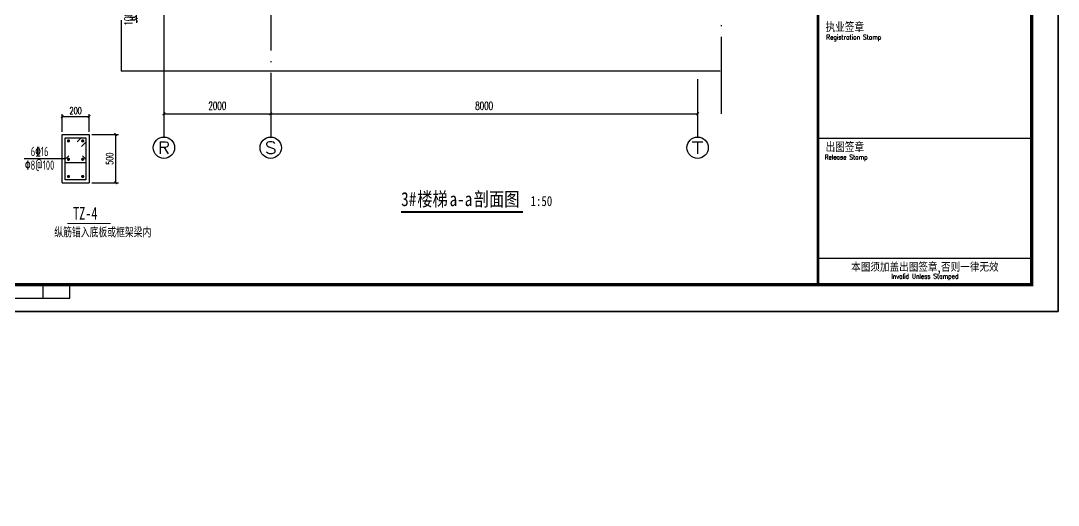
# Model space of a CAD drawing. Extents: x 239268 to 489116, y -316056 to -246175.
# Drawn here: x 441589 to 461032, y -314637 to -305552 of the extents above; entities that cross this region are included whole.
import ezdxf
from ezdxf.enums import TextEntityAlignment as Align

# ---------------------------------------------------------------- set-up
doc = ezdxf.new("R2010")
doc.units = 0
doc.header["$LTSCALE"] = 1000
doc.header["$MEASUREMENT"] = 0
doc.linetypes.add('DOTE', pattern=[2.42, 2, -0.2, 0.02, -0.2])
doc.layers.get('0').update_dxf_attribs({"linetype": 'CONTINUOUS'})
doc.layers.get('Defpoints').update_dxf_attribs({"color": 6, "linetype": 'CONTINUOUS'})
for name, color, linetype in [('3-ban', 84, 'CONTINUOUS'), ('3-liang-s', 120, 'CONTINUOUS'), ('A-STRUC', 4, 'CONTINUOUS'), ('AXIS', 3, 'CONTINUOUS'), ('AXIS_TEXT', 7, 'CONTINUOUS'), ('DIM', 4, 'CONTINUOUS'), ('DIM_SYMB', 3, 'CONTINUOUS'), ('DOTE', 26, 'DOTE'), ('PUB_TEXT', 7, 'CONTINUOUS'), ('R', 1, 'CONTINUOUS'), ('TL-DIM', 50, 'CONTINUOUS'), ('WALL', 2, 'CONTINUOUS'), ('图框', 85, 'CONTINUOUS')]:
    doc.layers.add(name, color=color, linetype=linetype)
doc.styles.add('_TCH_AXIS', font='COMPLEX', dxfattribs={"bigfont": 'GBCBIG'})
doc.styles.add('COMPLEX', font='COMPLEX')
doc.styles.add('DIM_FONT', font='SIMPLEX.shx', dxfattribs={"width": 0.65})
doc.styles.add('TKZ2_tjkts.shx', font='tjromant.shx', dxfattribs={"bigfont": 'tjkts.shx'})
doc.styles.add('TSSD_Rein', font='Tssdeng.shx', dxfattribs={"width": 0.7, "bigfont": 'hztxt.shx'})
doc.styles.add('XY', font='SimSun.ttf', dxfattribs={"height": 600})
doc.styles.add('房间名称', font='SIMHEI.TTF', dxfattribs={"width": 0.8})
doc.dimstyles.new('DIMN50', dxfattribs={"dimscale": 0.5, "dimtxt": 300, "dimasz": 100, "dimexe": 250, "dimexo": 300, "dimgap": 150, "dimtad": 1, "dimdec": 0, "dimzin": 0, "dimdsep": 46, "dimtxsty": 'DIM_FONT', "dimblk": 'ARCHTICK', "dimcen": 0.09, "dimclrt": 7, "dimazin": 2, "dimtfac": 1, "dimtdec": 0, "dimtix": 1, "dimtmove": 2, "dimatfit": 3, "dimfxl": 0, "dimtolj": 1, "dimtzin": 0, "dimarcsym": 0})

# ---------------------------------------------------------------- blocks, each defined once
blk = doc.blocks.new('_ArchTick')
at = {"color": 0, "linetype": 'ByBlock', "const_width": 0.4}
blk.add_lwpolyline([(-0.5, -0.5), (0.5, 0.5)], dxfattribs=at)
blk = doc.blocks.new('*D379')
at = {"layer": 'AXIS', "color": 0, "lineweight": -2}
for p, q in [((444273, -306646), (444273, -307421)), ((446273, -306646), (446273, -307421)), ((444273, -307296), (446273, -307296))]:
    blk.add_line(p, q, dxfattribs=at)
at = {"layer": 'Defpoints', "color": 0}
for p in [(444273, -306496), (446273, -306496), (446273, -307296)]:
    blk.add_point(p, dxfattribs=at)
at = {"layer": 'AXIS', "color": 0, "lineweight": -2, "xscale": 50, "yscale": 50, "zscale": 50, "rotation": 180}
blk.add_blockref('_ArchTick', (444273, -307296), dxfattribs=at)
at = {"layer": 'AXIS', "color": 0, "lineweight": -2, "xscale": 50, "yscale": 50, "zscale": 50}
blk.add_blockref('_ArchTick', (446273, -307296), dxfattribs=at)
at = {"layer": 'AXIS', "color": 7, "insert": (445273, -307146), "char_height": 150, "attachment_point": 5, "style": 'DIM_FONT'}
blk.add_mtext('\\A1;2000', dxfattribs=at)
blk = doc.blocks.new('*D380')
at = {"layer": 'AXIS', "color": 0, "lineweight": -2}
for p, q in [((446273, -306646), (446273, -307421)), ((454273, -306646), (454273, -307421)), ((446273, -307296), (454273, -307296))]:
    blk.add_line(p, q, dxfattribs=at)
at = {"layer": 'Defpoints', "color": 0}
for p in [(446273, -306496), (454273, -306496), (454273, -307296)]:
    blk.add_point(p, dxfattribs=at)
at = {"layer": 'AXIS', "color": 0, "lineweight": -2, "xscale": 50, "yscale": 50, "zscale": 50, "rotation": 180}
blk.add_blockref('_ArchTick', (446273, -307296), dxfattribs=at)
at = {"layer": 'AXIS', "color": 0, "lineweight": -2, "xscale": 50, "yscale": 50, "zscale": 50}
blk.add_blockref('_ArchTick', (454273, -307296), dxfattribs=at)
at = {"layer": 'AXIS', "color": 7, "insert": (450273, -307146), "char_height": 150, "attachment_point": 5, "style": 'DIM_FONT'}
blk.add_mtext('\\A1;8000', dxfattribs=at)
blk = doc.blocks.new('_AXISO')
blk.add_circle((0, 0), 0.5)
at = {"layer": 'AXIS_TEXT', "style": 'COMPLEX', "width": 1.041667}
blk.add_attdef('A', text='', height=0.56, dxfattribs=at).set_placement((-0.25, -0.28), (0.25, -0.28), align=Align.FIT)
blk = doc.blocks.new('TJAD_TK_A1')
for p, q in [((1251.38, 421.45), (1331.38, 421.45)), ((1251.38, 376.45), (1331.38, 376.45))]:
    blk.add_line(p, q)
at = {"const_width": 1}
blk.add_lwpolyline([(1251.38, 940.45), (1251.38, 366.45)], dxfattribs=at)
at = {"layer": '图框'}
for p, q in [((1341.38, 356.45), (1341.38, 950.45)), ((960.88, 361.45), (960.88, 366.45)), ((970.88, 361.45), (970.88, 366.45)), ((870.88, 361.45), (970.88, 361.45)), ((500.38, 356.45), (1341.38, 356.45))]:
    blk.add_line(p, q, dxfattribs=at)
at = {"layer": '图框', "const_width": 1.2}
blk.add_lwpolyline([(1331.38, 940.45), (525.38, 940.45), (525.38, 366.45), (1331.38, 366.45)], close=True, dxfattribs=at)
at = {"style": 'TKZ2_tjkts.shx'}
for s, height, p in [('执业签章', 3.6, (1261.38, 463)), ('出图签章', 3.6, (1261.38, 418)), ('本图须加盖出图签章,否则一律无效', 3, (1291.38, 372.88))]:
    blk.add_text(s, height=height, dxfattribs=at).set_placement(p, align=Align.MIDDLE_CENTER)
at = {"style": 'TKZ2_tjkts.shx', "width": 0.8}
for s, p in [('Registration Stamp', (1264.74, 459.3)), ('Release Stamp', (1261.89, 414.3)), ('Invalid Unless Stamped', (1291.38, 369.62))]:
    blk.add_text(s, height=1.8, dxfattribs=at).set_placement(p, align=Align.MIDDLE_CENTER)
blk = doc.blocks.new('*D832')
at = {"layer": '3-ban', "color": 0, "lineweight": -2}
for p, q in [((329916, -309108), (329088, -309108)), ((329213, -309108), (329213, -309058)), ((329213, -309108), (329213, -309218)), ((330026, -309218), (329088, -309218)), ((329213, -309218), (329213, -309268))]:
    blk.add_line(p, q, dxfattribs=at)
at = {"layer": '3-liang-s', "color": 0, "lineweight": -2}
for p, q in [((443756, -305491), (443756, -305441)), ((443729, -305491), (443631, -305491)), ((443729, -305541), (443631, -305541)), ((443756, -305541), (443756, -305491)), ((443756, -305541), (443756, -305591))]:
    blk.add_line(p, q, dxfattribs=at)
at = {"layer": 'Defpoints', "color": 0}
for p in [(443756, -305491), (443879, -305491), (443879, -305541), (330066, -309108), (329213, -309218), (330176, -309218)]:
    blk.add_point(p, dxfattribs=at)
at = {"layer": '3-ban', "color": 0, "lineweight": -2, "xscale": 50, "yscale": 50, "zscale": 50}
for p, rotation in [((329213, -309108), 270), ((329213, -309218), 90)]:
    blk.add_blockref('_ArchTick', p, dxfattribs=dict(at, rotation=rotation))
at = {"layer": '3-liang-s', "color": 0, "lineweight": -2, "xscale": 50, "yscale": 50, "zscale": 50}
for p, rotation in [((443756, -305491), 270), ((443756, -305541), 90)]:
    blk.add_blockref('_ArchTick', p, dxfattribs=dict(at, rotation=rotation))
at = {"layer": '3-ban', "color": 7, "insert": (329063, -309277), "char_height": 150, "attachment_point": 5, "rotation": 90, "style": 'DIM_FONT'}
blk.add_mtext('\\A1;50', dxfattribs=at)
at = {"layer": '3-liang-s', "color": 7, "insert": (443606, -305516), "char_height": 150, "attachment_point": 5, "rotation": 90, "style": 'DIM_FONT'}
blk.add_mtext('\\A1;100', dxfattribs=at)
blk = doc.blocks.new('*D836')
at = {"layer": '3-ban', "color": 0, "lineweight": -2}
for p, q in [((330176, -313574), (330176, -313260)), ((330176, -313385), (330676, -313385)), ((330676, -313574), (330676, -313260))]:
    blk.add_line(p, q, dxfattribs=at)
at = {"layer": '3-liang-s', "color": 0, "lineweight": -2}
for p, q in [((443729, -298441), (443458, -298441)), ((443583, -298441), (443583, -298391)), ((443583, -298491), (443583, -298441)), ((443729, -298491), (443458, -298491)), ((443583, -298491), (443583, -298541))]:
    blk.add_line(p, q, dxfattribs=at)
at = {"layer": 'Defpoints', "color": 0}
for p in [(443583, -298441), (443879, -298441), (443879, -298491), (330676, -313385), (330176, -313724), (330676, -313724)]:
    blk.add_point(p, dxfattribs=at)
at = {"layer": '3-ban', "color": 0, "lineweight": -2, "xscale": 50, "yscale": 50, "zscale": 50, "rotation": 180}
blk.add_blockref('_ArchTick', (330176, -313385), dxfattribs=at)
at = {"layer": '3-ban', "color": 0, "lineweight": -2, "xscale": 50, "yscale": 50, "zscale": 50}
blk.add_blockref('_ArchTick', (330676, -313385), dxfattribs=at)
at = {"layer": '3-liang-s', "color": 0, "lineweight": -2, "xscale": 50, "yscale": 50, "zscale": 50}
for p, rotation in [((443583, -298441), 270), ((443583, -298491), 90)]:
    blk.add_blockref('_ArchTick', p, dxfattribs=dict(at, rotation=rotation))
at = {"layer": '3-ban', "color": 7, "insert": (330426, -313235), "char_height": 150, "attachment_point": 5, "style": 'DIM_FONT'}
blk.add_mtext('\\A1;250', dxfattribs=at)
at = {"layer": '3-liang-s', "color": 7, "insert": (443433, -298466), "char_height": 150, "attachment_point": 5, "rotation": 90, "style": 'DIM_FONT'}
blk.add_mtext('\\A1;50', dxfattribs=at)
blk = doc.blocks.new('*D838')
at = {"layer": '3-ban', "color": 0, "lineweight": -2}
for p, q in [((329696, -313944), (329088, -313944)), ((329213, -313944), (329213, -313894)), ((329213, -313944), (329213, -314054)), ((329806, -314054), (329088, -314054)), ((329213, -314054), (329213, -314104))]:
    blk.add_line(p, q, dxfattribs=at)
at = {"layer": '3-liang-s', "color": 0, "lineweight": -2}
for p, q in [((443729, -300691), (443458, -300691)), ((443729, -300741), (443458, -300741)), ((443583, -300691), (443583, -300641)), ((443583, -300741), (443583, -300691)), ((443583, -300741), (443583, -300791))]:
    blk.add_line(p, q, dxfattribs=at)
at = {"layer": 'Defpoints', "color": 0}
for p in [(443583, -300691), (443879, -300691), (443879, -300741), (329846, -313944), (329213, -314054), (329956, -314054)]:
    blk.add_point(p, dxfattribs=at)
at = {"layer": '3-ban', "color": 0, "lineweight": -2, "xscale": 50, "yscale": 50, "zscale": 50}
for p, rotation in [((329213, -313944), 270), ((329213, -314054), 90)]:
    blk.add_blockref('_ArchTick', p, dxfattribs=dict(at, rotation=rotation))
at = {"layer": '3-liang-s', "color": 0, "lineweight": -2, "xscale": 50, "yscale": 50, "zscale": 50}
for p, rotation in [((443583, -300691), 270), ((443583, -300741), 90)]:
    blk.add_blockref('_ArchTick', p, dxfattribs=dict(at, rotation=rotation))
at = {"layer": '3-ban', "color": 7, "insert": (328880, -313999), "char_height": 150, "attachment_point": 5, "rotation": 90, "style": 'DIM_FONT'}
blk.add_mtext('\\A1;50', dxfattribs=at)
at = {"layer": '3-liang-s', "color": 7, "insert": (443433, -300716), "char_height": 150, "attachment_point": 5, "rotation": 90, "style": 'DIM_FONT'}
blk.add_mtext('\\A1;50', dxfattribs=at)
blk = doc.blocks.new('*D839')
at = {"layer": '3-ban', "color": 0, "lineweight": -2}
for p, q in [((329806, -314054), (329088, -314054)), ((329213, -314054), (329213, -314494)), ((329916, -314494), (329088, -314494))]:
    blk.add_line(p, q, dxfattribs=at)
at = {"layer": '3-liang-s', "color": 0, "lineweight": -2}
for p, q in [((443729, -301891), (443458, -301891)), ((443729, -301941), (443458, -301941)), ((443583, -301891), (443583, -301841)), ((443583, -301941), (443583, -301891)), ((443583, -301941), (443583, -301991))]:
    blk.add_line(p, q, dxfattribs=at)
at = {"layer": 'Defpoints', "color": 0}
for p in [(443583, -301891), (443879, -301891), (443879, -301941), (329956, -314054), (329213, -314494), (330066, -314494)]:
    blk.add_point(p, dxfattribs=at)
at = {"layer": '3-ban', "color": 0, "lineweight": -2, "xscale": 50, "yscale": 50, "zscale": 50}
for p, rotation in [((329213, -314054), 90), ((329213, -314494), 270)]:
    blk.add_blockref('_ArchTick', p, dxfattribs=dict(at, rotation=rotation))
at = {"layer": '3-liang-s', "color": 0, "lineweight": -2, "xscale": 50, "yscale": 50, "zscale": 50}
for p, rotation in [((443583, -301891), 270), ((443583, -301941), 90)]:
    blk.add_blockref('_ArchTick', p, dxfattribs=dict(at, rotation=rotation))
at = {"layer": '3-ban', "color": 7, "insert": (329063, -314274), "char_height": 150, "attachment_point": 5, "rotation": 90, "style": 'DIM_FONT'}
blk.add_mtext('\\A1;200', dxfattribs=at)
at = {"layer": '3-liang-s', "color": 7, "insert": (443433, -301916), "char_height": 150, "attachment_point": 5, "rotation": 90, "style": 'DIM_FONT'}
blk.add_mtext('\\A1;50', dxfattribs=at)
blk = doc.blocks.new('*D841')
at = {"layer": '3-ban', "color": 0, "lineweight": -2}
for p, q in [((329696, -313944), (329088, -313944)), ((329213, -313944), (329213, -314604)), ((330026, -314604), (329088, -314604))]:
    blk.add_line(p, q, dxfattribs=at)
at = {"layer": '3-liang-s', "color": 0, "lineweight": -2}
for p, q in [((443729, -296191), (443458, -296191)), ((443729, -296241), (443458, -296241)), ((443583, -296191), (443583, -296141)), ((443583, -296241), (443583, -296191)), ((443583, -296241), (443583, -296291))]:
    blk.add_line(p, q, dxfattribs=at)
at = {"layer": 'Defpoints', "color": 0}
for p in [(443583, -296191), (443879, -296191), (443879, -296241), (329846, -313944), (329213, -314604), (330176, -314604)]:
    blk.add_point(p, dxfattribs=at)
at = {"layer": '3-ban', "color": 0, "lineweight": -2, "xscale": 50, "yscale": 50, "zscale": 50}
for p, rotation in [((329213, -313944), 90), ((329213, -314604), 270)]:
    blk.add_blockref('_ArchTick', p, dxfattribs=dict(at, rotation=rotation))
at = {"layer": '3-liang-s', "color": 0, "lineweight": -2, "xscale": 50, "yscale": 50, "zscale": 50}
for p, rotation in [((443583, -296191), 270), ((443583, -296241), 90)]:
    blk.add_blockref('_ArchTick', p, dxfattribs=dict(at, rotation=rotation))
at = {"layer": '3-ban', "color": 7, "insert": (329063, -314274), "char_height": 150, "attachment_point": 5, "rotation": 90, "style": 'DIM_FONT'}
blk.add_mtext('\\A1;300', dxfattribs=at)
at = {"layer": '3-liang-s', "color": 7, "insert": (443433, -296216), "char_height": 150, "attachment_point": 5, "rotation": 90, "style": 'DIM_FONT'}
blk.add_mtext('\\A1;50', dxfattribs=at)
blk = doc.blocks.new('*D846')
at = {"layer": 'Defpoints', "color": 0}
for p in [(442364, -307352), (442364, -307685), (442870, -307685)]:
    blk.add_point(p, dxfattribs=at)
at = {"layer": 'DIM', "lineweight": -2}
for p, q in [((442364, -307635), (442364, -307302)), ((442870, -307352), (442364, -307352)), ((442870, -307635), (442870, -307302))]:
    blk.add_line(p, q, dxfattribs=at)
at = {"layer": 'DIM', "lineweight": -2, "xscale": 50, "yscale": 50, "zscale": 50, "rotation": 180}
blk.add_blockref('_ArchTick', (442364, -307352), dxfattribs=at)
at = {"layer": 'DIM', "lineweight": -2, "xscale": 50, "yscale": 50, "zscale": 50}
blk.add_blockref('_ArchTick', (442870, -307352), dxfattribs=at)
at = {"layer": 'DIM', "color": 3, "insert": (442617, -307237), "char_height": 130, "attachment_point": 5, "style": 'DIM_FONT'}
blk.add_mtext('\\A1;200', dxfattribs=at)
blk = doc.blocks.new('*D847')
at = {"layer": 'Defpoints', "color": 0}
for p in [(442870, -307685), (443370, -307685), (442870, -308592)]:
    blk.add_point(p, dxfattribs=at)
at = {"layer": 'DIM', "lineweight": -2}
for p, q in [((442920, -307685), (443420, -307685)), ((443370, -308592), (443370, -307685)), ((442920, -308592), (443420, -308592))]:
    blk.add_line(p, q, dxfattribs=at)
at = {"layer": 'DIM', "lineweight": -2, "xscale": 50, "yscale": 50, "zscale": 50}
for p, rotation in [((443370, -307685), 90), ((443370, -308592), 270)]:
    blk.add_blockref('_ArchTick', p, dxfattribs=dict(at, rotation=rotation))
at = {"layer": 'DIM', "color": 3, "insert": (443255, -308138), "char_height": 130, "attachment_point": 5, "rotation": 90, "style": 'DIM_FONT'}
blk.add_mtext('\\A1;500', dxfattribs=at)

msp = doc.modelspace()

# ---------------------------------------------------------------- linework, layer by layer
at = {"layer": '3-ban'}
msp.add_line((442423.7, -308138.3), (441650.9, -308138.3), dxfattribs=at)
at = {"layer": 'A-STRUC'}
for p, q in [((442363.7, -307684.9), (442869.8, -307684.9)), ((442363.7, -308591.7), (442363.7, -307684.9)), ((442869.8, -307684.9), (442869.8, -308591.7)), ((442363.7, -308591.7), (442869.8, -308591.7))]:
    msp.add_line(p, q, dxfattribs=at)
at = {"layer": 'AXIS'}
for p, q in [((444273, -306645.6), (444273, -307733.1)), ((446273, -306645.6), (446273, -307733.1)), ((454273, -306645.6), (454273, -307733.1))]:
    msp.add_line(p, q, dxfattribs=at)
at = {"layer": 'DIM_SYMB', "const_width": 35}
msp.add_lwpolyline([(448717.7, -309138.3), (451002.9, -309138.3)], dxfattribs=at)
at = {"layer": 'DOTE'}
for p, q in [((454713.1, -281654.9), (454713.1, -307295.6)), ((444273, -297760.8), (444273, -307295.6)), ((446273, -304109.3), (446273, -307295.6))]:
    msp.add_line(p, q, dxfattribs=at)
at = {"layer": 'R'}
for p, q in [((442423.7, -307744.9), (442809.8, -307744.9)), ((442423.7, -308531.7), (442423.7, -307744.9)), ((442726.7, -307744.1), (442646.1, -307824.7)), ((442809.8, -307744.9), (442809.8, -308531.7)), ((442810.6, -307828), (442730, -307908.6)), ((442488.8, -308082.9), (442423.7, -308149.8)), ((442744.6, -308082.9), (442809.8, -308149.8)), ((442423.7, -308208.8), (442809.8, -308208.8)), ((442809.8, -308531.7), (442423.7, -308531.7))]:
    msp.add_line(p, q, dxfattribs=at)
at = {"layer": 'R', "const_width": 30}
for points in [[(442468.7, -307804.9, 1), (442498.7, -307804.9, 1)], [(442764.8, -307804.9, -1), (442734.8, -307804.9, -1)], [(442468.7, -308149.5, -1), (442498.7, -308149.5, -1)], [(442764.8, -308149.5, 1), (442734.8, -308149.5, 1)], [(442468.7, -308471.7, -1), (442498.7, -308471.7, -1)], [(442764.8, -308471.7, 1), (442734.8, -308471.7, 1)]]:
    msp.add_lwpolyline(points, format="xyb", close=True, dxfattribs=at)
at = {"layer": 'TL-DIM', "const_width": 21.6, "elevation": 1920}
msp.add_lwpolyline([(442464.4, -309353.2), (443275.2, -309353.2)], dxfattribs=at)
at = {"layer": 'WALL'}
for p in [(443473, -305540.8), (454695.6, -306495.6)]:
    msp.add_line(p, (443473, -306495.6), dxfattribs=at)
at = {"layer": '图框'}
msp.add_lwpolyline([(418981.9, -281301.7), (461031.9, -281301.7), (461031.9, -311001.7), (418981.9, -311001.7)], close=True, dxfattribs=at)

# ---------------------------------------------------------------- block references
at = {"layer": 'AXIS'}
ref = msp.add_blockref('_AXISO', (444273, -307933.1), dxfattribs=dict(at, xscale=400, yscale=400, zscale=400))
ref.add_attrib('A', 'R', dxfattribs={"layer": 'AXIS_TEXT', "height": 226.3, "style": '_TCH_AXIS', "width": 1.166667}).set_placement((444159.8, -308046.2), (444386.1, -308046.2), align=Align.FIT)
ref = msp.add_blockref('_AXISO', (446273, -307933.1), dxfattribs=dict(at, xscale=400, yscale=400, zscale=400))
ref.add_attrib('A', 'S', dxfattribs={"layer": 'AXIS_TEXT', "height": 226.3, "style": '_TCH_AXIS', "width": 1.5}).set_placement((446159.8, -308046.2), (446386.1, -308046.2), align=Align.FIT)
ref = msp.add_blockref('_AXISO', (454273, -307933.1), dxfattribs=dict(at, xscale=400, yscale=400, zscale=400))
ref.add_attrib('A', 'T', dxfattribs={"layer": 'AXIS_TEXT', "height": 226.3, "style": '_TCH_AXIS', "width": 1.4}).set_placement((454159.8, -308046.2), (454386.1, -308046.2), align=Align.FIT)
at = {"layer": '图框', "xscale": 50, "yscale": 50, "zscale": 50}
msp.add_blockref('TJAD_TK_A1', (393962.9, -328824.2), dxfattribs=at)

# ---------------------------------------------------------------- texts
at = {"layer": '3-ban', "style": 'TSSD_Rein', "width": 0.7}
msp.add_text('6%%13216', height=175, dxfattribs=at).set_placement((441943.1, -308002.2, 1920), align=Align.MIDDLE)
for s, p in [('%%1308@100', (441667.9, -308347.5)), ('纵筋锚入底板或框架梁内', (442217.9, -309612))]:
    msp.add_text(s, height=175, dxfattribs=at).set_placement(p)
at = {"layer": 'PUB_TEXT', "style": '房间名称', "width": 0.8}
for s, height, p in [('楼梯', 261.39, (449020.2, -309027)), ('剖面图', 261.39, (450078.8, -309027)), ('3#', 261.39, (448717.7, -309027)), ('a-a', 261.39, (449625.1, -309027)), ('1:50', 186.71, (451142.9, -309027))]:
    msp.add_text(s, height=height, dxfattribs=at).set_placement(p)
at = {"layer": 'TL-DIM', "style": 'XY', "width": 0.7}
msp.add_text('TZ-4', height=240, dxfattribs=at).set_placement((442571.2, -309281.6, 1920))

# ---------------------------------------------------------------- dimensions: what is measured, and where the dimension line sits
at = {"layer": '3-ban'}
dim = msp.add_linear_dim(base=(329212.7, -314604.5), p1=(329846.4, -313944.5), p2=(330176.4, -314604.5), angle=90, text='300', dimstyle='DIMN50', dxfattribs=at)
dim.commit()
dim.dimension.update_dxf_attribs({"geometry": '*D841', "text_midpoint": (329062.7, -314274.5)})
dim = msp.add_linear_dim(base=(330676.3, -313385.3), p1=(330176.3, -313724.5), p2=(330676.3, -313724.5), text='250', dimstyle='DIMN50', dxfattribs=at)
dim.commit()
dim.dimension.update_dxf_attribs({"geometry": '*D836', "text_midpoint": (330426.3, -313235.3)})
dim = msp.add_linear_dim(base=(329212.7, -309218.4), p1=(330066.4, -309108.4), p2=(330176.4, -309218.4), angle=90, text='50', dimstyle='DIMN50', dxfattribs=at)
dim.commit()
dim.dimension.update_dxf_attribs({"geometry": '*D832', "text_midpoint": (329062.7, -309277.1), "dimtype": 160})
at = {"layer": '3-liang-s'}
for base, p1, p2, picture, middle in [((443582.6, -296190.8), (443879.4, -296240.8), (443879.4, -296190.8), '*D841', (443432.6, -296215.8)), ((443582.6, -298440.8), (443879.4, -298490.8), (443879.4, -298440.8), '*D836', (443432.6, -298465.8)), ((443582.6, -300690.8), (443879.4, -300740.8), (443879.4, -300690.8), '*D838', (443432.6, -300715.8)), ((443582.6, -301890.8), (443879.4, -301940.8), (443879.4, -301890.8), '*D839', (443432.6, -301915.8))]:
    dim = msp.add_linear_dim(base=base, p1=p1, p2=p2, angle=90, dimstyle='DIMN50', dxfattribs=at)
    dim.commit()
    dim.dimension.update_dxf_attribs({"geometry": picture, "text_midpoint": middle})
dim = msp.add_linear_dim(base=(443755.5, -305490.8), p1=(443879.4, -305540.8), p2=(443879.4, -305490.8), angle=90, text='100', dimstyle='DIMN50', dxfattribs=at)
dim.commit()
dim.dimension.update_dxf_attribs({"geometry": '*D832', "text_midpoint": (443605.5, -305515.8)})
at = {"layer": 'AXIS'}
for p1, p2, picture, middle in [((444273, -306495.6), (446273, -306495.6), '*D379', (445273, -307145.6)), ((446273, -306495.6), (454273, -306495.6), '*D380', (450273, -307145.6))]:
    dim = msp.add_aligned_dim(p1=p1, p2=p2, distance=-800, dimstyle='DIMN50', dxfattribs=at)
    dim.commit()
    dim.dimension.update_dxf_attribs({"geometry": picture, "text_midpoint": middle})
at = {"layer": 'DIM'}
dim = msp.add_linear_dim(base=(442363.7, -307352.5), p1=(442869.8, -307684.9), p2=(442363.7, -307684.9), text='200', dimstyle='DIMN50', override={"dimtxt": 260, "dimexe": 100, "dimexo": 100, "dimgap": 100, "dimsah": 1, "dimclrd": 256, "dimclre": 256, "dimclrt": 3}, dxfattribs=at)
dim.commit()
dim.dimension.update_dxf_attribs({"geometry": '*D846', "text_midpoint": (442616.7, -307237.5)})
dim = msp.add_linear_dim(base=(443369.8, -307684.9), p1=(442869.8, -308591.7), p2=(442869.8, -307684.9), angle=270, text='500', dimstyle='DIMN50', override={"dimtxt": 260, "dimexe": 100, "dimexo": 100, "dimgap": 100, "dimsah": 1, "dimclrd": 256, "dimclre": 256, "dimclrt": 3}, dxfattribs=at)
dim.commit()
dim.dimension.update_dxf_attribs({"geometry": '*D847', "text_midpoint": (443254.8, -308138.3)})

doc.saveas('drawing.dxf')
